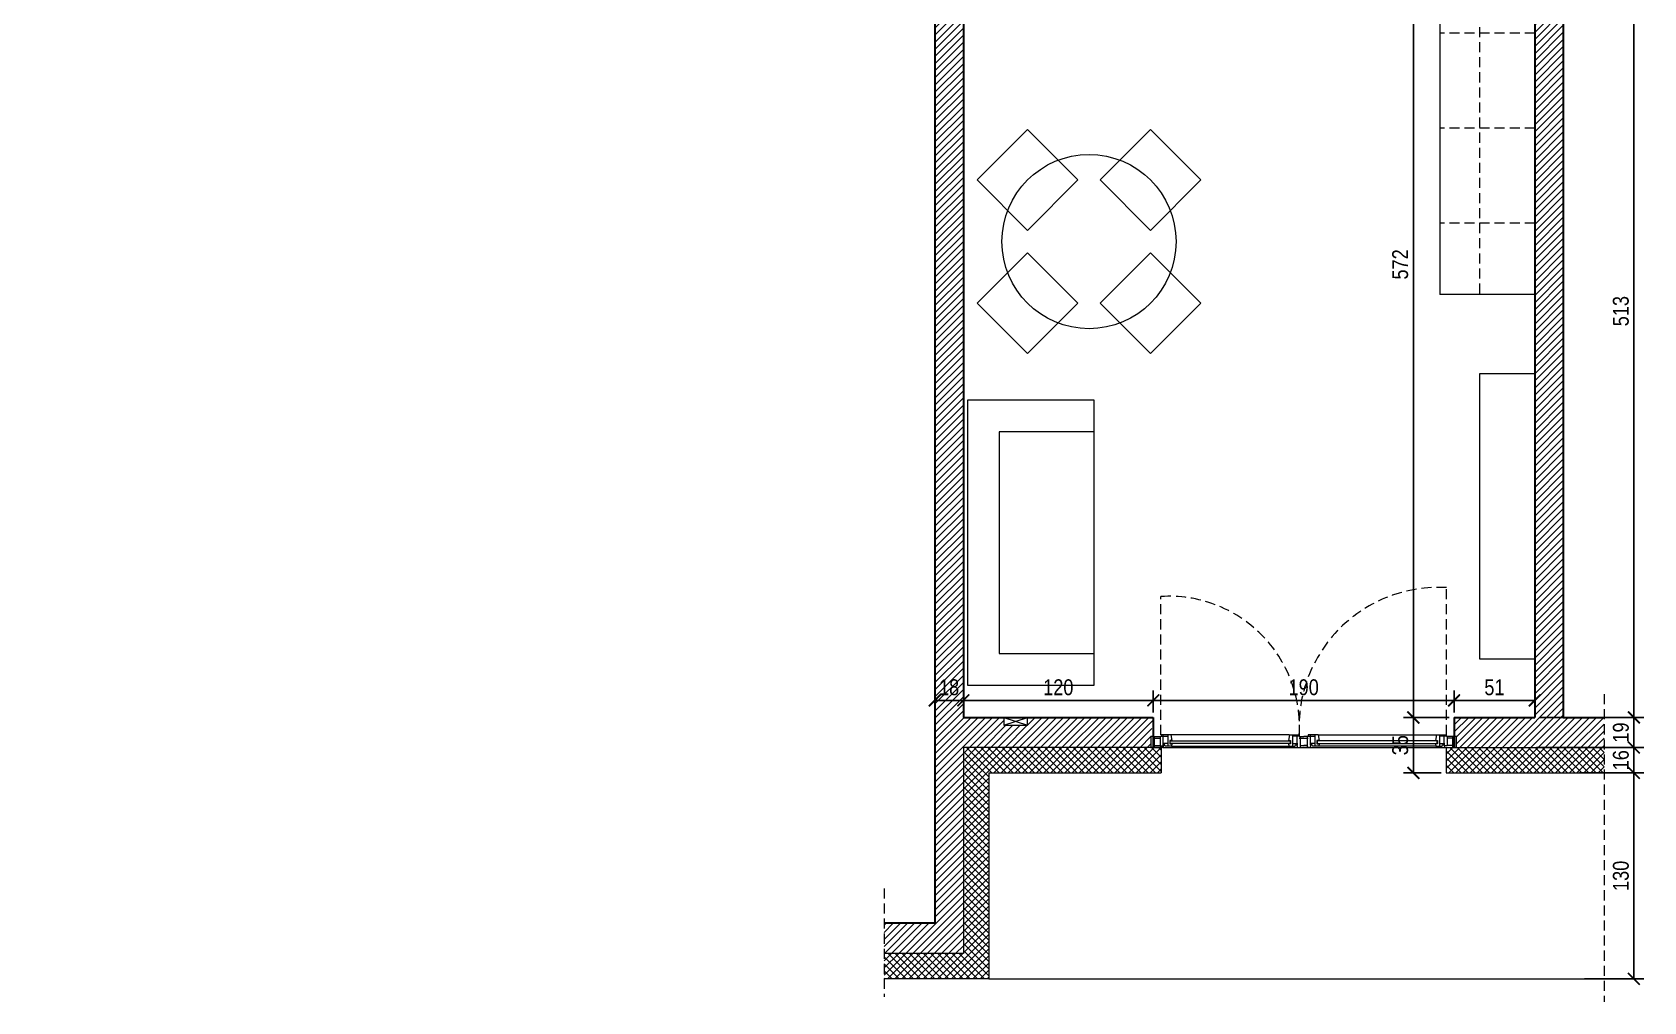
# Model space of a CAD drawing. Header units: centimetres. Extents: x 41 to 1078, y 280 to 1754.
# Drawn here: x 60 to 1078, y 280 to 892 of the extents above; entities that cross this region are included whole.
import ezdxf

# ---------------------------------------------------------------- set-up
doc = ezdxf.new("R2010")
doc.units = ezdxf.units.CM
doc.header["$LTSCALE"] = 5
doc.header["$PDMODE"] = 2
doc.header["$PDSIZE"] = 1
doc.linetypes.add('DASHED', pattern=[19.05, 12.7, -6.35])
doc.linetypes.add('DASHED2', pattern=[9.525, 6.35, -3.175])
doc.layers.add('_HATCH', color=251, linetype='Continuous')
for name, color, linetype, lineweight in [('A_OKNA', 4, 'Continuous', 5), ('A_PRZEKROJOWA 01', 50, 'Continuous', 30), ('A_PRZEKROJOWA 02', 30, 'Continuous', 20), ('A_PRZERYWANA 01', 7, 'DASHED', 0), ('A_PRZERYWANA 02', 251, 'DASHED', 0), ('A_WIDOKOWA 01', 11, 'Continuous', 5), ('A_WIDOKOWA 02', 31, 'Continuous', 5), ('A_WYMIAROWANIE', 8, 'Continuous', 0), ('A_WYPOSAZENIE', 3, 'Continuous', 5)]:
    doc.layers.add(name, color=color, linetype=linetype, lineweight=lineweight)
doc.styles.get("Standard").update_dxf_attribs({"font": 'ARIALN.TTF'})
doc.dimstyles.new('1_50', dxfattribs={"dimscale": 5, "dimtxt": 2, "dimasz": 1.5, "dimexe": 1.25, "dimexo": 0.625, "dimtad": 1, "dimdec": 1, "dimtxsty": 'Standard', "dimblk": 'ARCHTICK', "dimcen": 2.5, "dimadec": 1, "dimazin": 0, "dimtfac": 1, "dimtdec": 1, "dimtmove": 0, "dimatfit": 3, "dimfxl": 1, "dimarcsym": 0})

# ---------------------------------------------------------------- blocks, each defined once
blk = doc.blocks.new('stolarka_pcv_skrzydlo')
for points in [[(7.9, 12.8), (4.4, 13.5), (4.4, 12.1), (2.4, 12.1), (2.4, 13.5), (0.9, 13.2), (0.9, 9.2), (1.6, 9), (1.6, 7.5)], [(7.9, 10.8), (0.9, 10.8)], [(2.5, 10.8), (2.5, 7.5)], [(7.2, 6.6), (7.2, 10.8)], [(7.9, 12.8), (7.9, 6.6)], [(1.6, 7.9), (7.9, 7.9), (7.9, 7.9), (7.9, 7.9)], [(7.9, 6.6), (7.2, 6.6)]]:
    blk.add_lwpolyline(points)
blk = doc.blocks.new('stolarka_pcv_rama_gora')
for points in [[(-8.05, 1.2), (-7.75, 0), (-1.75, 0)], [(-6.05, 7), (-6.05, 0.95), (-7.9875, 0.95)], [(-1.75, 7), (-6.55, 7)], [(-1.75, 5.8), (-6.05, 5.8)], [(-1.75, 1.2), (-6.05, 1.2)], [(-2.45, 0), (-2.45, 7)]]:
    blk.add_lwpolyline(points)
blk = doc.blocks.new('stolarka_pcv_slupek')
for points in [[(-2.8, 0), (0, 0)], [(-2.3, 0), (-2.3, -7)], [(2.8, 0), (0, 0)], [(2.3, 0), (2.3, -7)], [(-4.3, -5.7), (-4, -7), (0, -7), (0, -7), (0, -7)], [(-2.8, -1.2), (2.8, -1.2)], [(-2.3, -5.8), (0, -5.8)], [(4.3, -5.7), (4, -7), (0, -7), (0, -7), (0, -7)], [(2.3, -5.8), (0, -5.8)]]:
    blk.add_lwpolyline(points)
blk = doc.blocks.new('drzwi balkonowe')
blk.add_line((2.4, 0), (4, 0))
at = {"linetype": 'DASHED', "lineweight": 0, "ltscale": 0.1}
for points in [[(6.3, 7.9), (6.3, 95.3, -0.450791), (93.7, 7.9, -369470698.096159)], [(186.7, 7.9), (186.7, 100.9, 0.44859), (93.7, 7.9, 0.919643)]]:
    blk.add_lwpolyline(points, format="xyb", dxfattribs=at)
for points in [[(0, 0), (1.5, 0), (1.5, 7), (0, 7)], [(12.1, 4.2), (87.9, 4.2), (87.9, 2.6), (12.1, 2.6)], [(180.9, 4.2), (105.1, 4.2), (105.1, 2.6), (180.9, 2.6)], [(191.5, 0), (193, 0), (193, 7), (191.5, 7)]]:
    blk.add_lwpolyline(points, close=True)
for points in [[(7.5, 0), (185.5, 0)], [(87.4, 7.9), (12.6, 7.9)], [(13, 0.9), (87, 0.9)], [(13, 0.9), (87, 0.9)], [(105.6, 7.9), (180.4, 7.9)], [(180, 0.9), (106, 0.9)]]:
    blk.add_lwpolyline(points)
at = {"xscale": -1}
for name, p, rotation in [('stolarka_pcv_rama_gora', (-0.2, 0), 1.78941341744121e-06), ('stolarka_pcv_skrzydlo', (-0.2, 0), 270.0000017894134), ('stolarka_pcv_skrzydlo', (92.8, 0), 269.9999978562913)]:
    blk.add_blockref(name, p, dxfattribs=dict(at, rotation=rotation))
for name, p, rotation in [('stolarka_pcv_skrzydlo', (100.3, 0), 89.99999785629129), ('stolarka_pcv_slupek', (96.5, 7), 359.9999978563435), ('stolarka_pcv_skrzydlo', (193.2, 0), 90.0000000066985), ('stolarka_pcv_rama_gora', (193.2, 0), 6.698502603536494e-09)]:
    blk.add_blockref(name, p, dxfattribs=dict(rotation=rotation))
blk = doc.blocks.new('_ArchTick')
at = {"color": 0, "linetype": 'ByBlock', "const_width": 0.15}
blk.add_lwpolyline([(-0.5, -0.5), (0.5, 0.5)], dxfattribs=at)
blk = doc.blocks.new('*D49')
at = {"layer": 'A_WYMIAROWANIE', "color": 0, "lineweight": -2, "transparency": 16777216}
for p, q in [((1012.2, 459.9), (1077.9, 459.9)), ((1071.7, 440.9), (1071.7, 459.9)), ((1010.2, 440.9), (1077.9, 440.9))]:
    blk.add_line(p, q, dxfattribs=at)
at = {"layer": 'DEFPOINTS', "color": 0, "transparency": 16777216}
for p in [(1009.1, 459.9), (1071.7, 459.9), (1007.1, 440.9)]:
    blk.add_point(p, dxfattribs=at)
at = {"layer": 'A_WYMIAROWANIE', "color": 0, "lineweight": -2, "transparency": 16777216, "xscale": 7.5, "yscale": 7.5, "zscale": 7.5}
for p, rotation in [((1071.7, 459.9), 90), ((1071.7, 440.9), 270)]:
    blk.add_blockref('_ArchTick', p, dxfattribs=dict(at, rotation=rotation))
at = {"layer": 'A_WYMIAROWANIE', "color": 0, "transparency": 16777216, "insert": (1063.5, 450.4), "char_height": 10, "attachment_point": 5, "rotation": 90}
blk.add_mtext('19', dxfattribs=at)
blk = doc.blocks.new('*D50')
at = {"layer": 'A_WYMIAROWANIE', "color": 0, "lineweight": -2, "transparency": 16777216}
for p, q in [((1012.2, 972.9), (1077.9, 972.9)), ((1071.7, 459.9), (1071.7, 972.9)), ((1012.2, 459.9), (1077.9, 459.9))]:
    blk.add_line(p, q, dxfattribs=at)
at = {"layer": 'DEFPOINTS', "color": 0, "transparency": 16777216}
for p in [(1009.1, 972.9), (1071.7, 972.9), (1009.1, 459.9)]:
    blk.add_point(p, dxfattribs=at)
at = {"layer": 'A_WYMIAROWANIE', "color": 0, "lineweight": -2, "transparency": 16777216, "xscale": 7.5, "yscale": 7.5, "zscale": 7.5}
for p, rotation in [((1071.7, 972.9), 90), ((1071.7, 459.9), 270)]:
    blk.add_blockref('_ArchTick', p, dxfattribs=dict(at, rotation=rotation))
at = {"layer": 'A_WYMIAROWANIE', "color": 0, "transparency": 16777216, "insert": (1063.5, 716.4), "char_height": 10, "attachment_point": 5, "rotation": 90}
blk.add_mtext('513', dxfattribs=at)
blk = doc.blocks.new('*D82')
at = {"layer": 'A_WYMIAROWANIE', "color": 0, "lineweight": -2, "transparency": 16777216}
for p, q in [((951, 1031.9), (926.1, 1031.9)), ((932.4, 1031.9), (932.4, 459.9)), ((955, 459.9), (926.1, 459.9))]:
    blk.add_line(p, q, dxfattribs=at)
at = {"layer": 'DEFPOINTS', "color": 0, "transparency": 16777216}
for p in [(954.1, 1031.9), (932.4, 459.9), (958.1, 459.9)]:
    blk.add_point(p, dxfattribs=at)
at = {"layer": 'A_WYMIAROWANIE', "color": 0, "lineweight": -2, "transparency": 16777216, "xscale": 7.5, "yscale": 7.5, "zscale": 7.5}
for p, rotation in [((932.4, 1031.9), 90), ((932.4, 459.9), 270)]:
    blk.add_blockref('_ArchTick', p, dxfattribs=dict(at, rotation=rotation))
at = {"layer": 'A_WYMIAROWANIE', "color": 0, "transparency": 16777216, "insert": (924.1, 745.9), "char_height": 10, "attachment_point": 5, "rotation": 90}
blk.add_mtext('572', dxfattribs=at)
blk = doc.blocks.new('*D83')
at = {"layer": 'A_WYMIAROWANIE', "color": 0, "lineweight": -2, "transparency": 16777216}
for p, q in [((955, 459.9), (926.1, 459.9)), ((932.4, 459.9), (932.4, 424.9)), ((950, 424.9), (926.1, 424.9))]:
    blk.add_line(p, q, dxfattribs=at)
at = {"layer": 'DEFPOINTS', "color": 0, "transparency": 16777216}
for p in [(958.1, 459.9), (932.4, 424.9), (953.1, 424.9)]:
    blk.add_point(p, dxfattribs=at)
at = {"layer": 'A_WYMIAROWANIE', "color": 0, "lineweight": -2, "transparency": 16777216, "xscale": 7.5, "yscale": 7.5, "zscale": 7.5}
for p, rotation in [((932.4, 459.9), 90), ((932.4, 424.9), 270)]:
    blk.add_blockref('_ArchTick', p, dxfattribs=dict(at, rotation=rotation))
at = {"layer": 'A_WYMIAROWANIE', "color": 0, "transparency": 16777216, "insert": (924.1, 442.4), "char_height": 10, "attachment_point": 5, "rotation": 90}
blk.add_mtext('35', dxfattribs=at)
blk = doc.blocks.new('*D89')
at = {"layer": 'A_WYMIAROWANIE', "color": 0, "lineweight": -2, "transparency": 16777216}
for p, q in [((1010.2, 440.9), (1077.9, 440.9)), ((1071.7, 440.9), (1071.7, 424.9)), ((1037.3, 424.9), (1077.9, 424.9))]:
    blk.add_line(p, q, dxfattribs=at)
at = {"layer": 'DEFPOINTS', "color": 0, "transparency": 16777216}
for p in [(1007.1, 440.9), (1034.2, 424.9), (1071.7, 424.9)]:
    blk.add_point(p, dxfattribs=at)
at = {"layer": 'A_WYMIAROWANIE', "color": 0, "lineweight": -2, "transparency": 16777216, "xscale": 7.5, "yscale": 7.5, "zscale": 7.5}
for p, rotation in [((1071.7, 440.9), 90), ((1071.7, 424.9), 270)]:
    blk.add_blockref('_ArchTick', p, dxfattribs=dict(at, rotation=rotation))
at = {"layer": 'A_WYMIAROWANIE', "color": 0, "transparency": 16777216, "insert": (1063.5, 432.9), "char_height": 10, "attachment_point": 5, "rotation": 90}
blk.add_mtext('16', dxfattribs=at)
blk = doc.blocks.new('*D90')
at = {"layer": 'A_WYMIAROWANIE', "color": 0, "lineweight": -2, "transparency": 16777216}
for p, q in [((1037.3, 424.9), (1077.9, 424.9)), ((1071.7, 424.9), (1071.7, 294.9)), ((1040.6, 294.9), (1077.9, 294.9))]:
    blk.add_line(p, q, dxfattribs=at)
at = {"layer": 'DEFPOINTS', "color": 0, "transparency": 16777216}
for p in [(1034.2, 424.9), (1037.5, 294.9), (1071.7, 294.9)]:
    blk.add_point(p, dxfattribs=at)
at = {"layer": 'A_WYMIAROWANIE', "color": 0, "lineweight": -2, "transparency": 16777216, "xscale": 7.5, "yscale": 7.5, "zscale": 7.5}
for p, rotation in [((1071.7, 424.9), 90), ((1071.7, 294.9), 270)]:
    blk.add_blockref('_ArchTick', p, dxfattribs=dict(at, rotation=rotation))
at = {"layer": 'A_WYMIAROWANIE', "color": 0, "transparency": 16777216, "insert": (1063.5, 359.9), "char_height": 10, "attachment_point": 5, "rotation": 90}
blk.add_mtext('130', dxfattribs=at)
blk = doc.blocks.new('*D91')
at = {"layer": 'A_WYMIAROWANIE', "color": 0, "lineweight": -2, "transparency": 16777216}
for p, q in [((630.1, 463.1), (630.1, 476.9)), ((630.1, 470.7), (648.1, 470.7)), ((648.1, 463.1), (648.1, 476.9))]:
    blk.add_line(p, q, dxfattribs=at)
at = {"layer": 'DEFPOINTS', "color": 0, "transparency": 16777216}
for p in [(648.1, 470.7), (630.1, 459.9), (648.1, 459.9)]:
    blk.add_point(p, dxfattribs=at)
at = {"layer": 'A_WYMIAROWANIE', "color": 0, "lineweight": -2, "transparency": 16777216, "xscale": 7.5, "yscale": 7.5, "zscale": 7.5, "rotation": 180}
blk.add_blockref('_ArchTick', (630.1, 470.7), dxfattribs=at)
at = {"layer": 'A_WYMIAROWANIE', "color": 0, "lineweight": -2, "transparency": 16777216, "xscale": 7.5, "yscale": 7.5, "zscale": 7.5}
blk.add_blockref('_ArchTick', (648.1, 470.7), dxfattribs=at)
at = {"layer": 'A_WYMIAROWANIE', "color": 0, "transparency": 16777216, "insert": (639.1, 478.9), "char_height": 10, "attachment_point": 5}
blk.add_mtext('18', dxfattribs=at)
blk = doc.blocks.new('*D92')
at = {"layer": 'A_WYMIAROWANIE', "color": 0, "lineweight": -2, "transparency": 16777216}
for p, q in [((648.1, 463.1), (648.1, 476.9)), ((648.1, 470.7), (768.1, 470.7)), ((768.1, 463.1), (768.1, 476.9))]:
    blk.add_line(p, q, dxfattribs=at)
at = {"layer": 'DEFPOINTS', "color": 0, "transparency": 16777216}
for p in [(768.1, 470.7), (648.1, 459.9), (768.1, 459.9)]:
    blk.add_point(p, dxfattribs=at)
at = {"layer": 'A_WYMIAROWANIE', "color": 0, "lineweight": -2, "transparency": 16777216, "xscale": 7.5, "yscale": 7.5, "zscale": 7.5, "rotation": 180}
blk.add_blockref('_ArchTick', (648.1, 470.7), dxfattribs=at)
at = {"layer": 'A_WYMIAROWANIE', "color": 0, "lineweight": -2, "transparency": 16777216, "xscale": 7.5, "yscale": 7.5, "zscale": 7.5}
blk.add_blockref('_ArchTick', (768.1, 470.7), dxfattribs=at)
at = {"layer": 'A_WYMIAROWANIE', "color": 0, "transparency": 16777216, "insert": (708.1, 478.9), "char_height": 10, "attachment_point": 5}
blk.add_mtext('120', dxfattribs=at)
blk = doc.blocks.new('*D93')
at = {"layer": 'A_WYMIAROWANIE', "color": 0, "lineweight": -2, "transparency": 16777216}
for p, q in [((768.1, 463.1), (768.1, 476.9)), ((768.1, 470.7), (958.1, 470.7)), ((958.1, 463.1), (958.1, 476.9))]:
    blk.add_line(p, q, dxfattribs=at)
at = {"layer": 'DEFPOINTS', "color": 0, "transparency": 16777216}
for p in [(958.1, 470.7), (768.1, 459.9), (958.1, 459.9)]:
    blk.add_point(p, dxfattribs=at)
at = {"layer": 'A_WYMIAROWANIE', "color": 0, "lineweight": -2, "transparency": 16777216, "xscale": 7.5, "yscale": 7.5, "zscale": 7.5, "rotation": 180}
blk.add_blockref('_ArchTick', (768.1, 470.7), dxfattribs=at)
at = {"layer": 'A_WYMIAROWANIE', "color": 0, "lineweight": -2, "transparency": 16777216, "xscale": 7.5, "yscale": 7.5, "zscale": 7.5}
blk.add_blockref('_ArchTick', (958.1, 470.7), dxfattribs=at)
at = {"layer": 'A_WYMIAROWANIE', "color": 0, "transparency": 16777216, "insert": (863.1, 478.9), "char_height": 10, "attachment_point": 5}
blk.add_mtext('190', dxfattribs=at)
blk = doc.blocks.new('*D94')
at = {"layer": 'A_WYMIAROWANIE', "color": 0, "lineweight": -2, "transparency": 16777216}
for p, q in [((958.1, 463.1), (958.1, 476.9)), ((958.1, 470.7), (1009.1, 470.7)), ((1009.1, 463.1), (1009.1, 476.9))]:
    blk.add_line(p, q, dxfattribs=at)
at = {"layer": 'DEFPOINTS', "color": 0, "transparency": 16777216}
for p in [(1009.1, 470.7), (958.1, 459.9), (1009.1, 459.9)]:
    blk.add_point(p, dxfattribs=at)
at = {"layer": 'A_WYMIAROWANIE', "color": 0, "lineweight": -2, "transparency": 16777216, "xscale": 7.5, "yscale": 7.5, "zscale": 7.5, "rotation": 180}
blk.add_blockref('_ArchTick', (958.1, 470.7), dxfattribs=at)
at = {"layer": 'A_WYMIAROWANIE', "color": 0, "lineweight": -2, "transparency": 16777216, "xscale": 7.5, "yscale": 7.5, "zscale": 7.5}
blk.add_blockref('_ArchTick', (1009.1, 470.7), dxfattribs=at)
at = {"layer": 'A_WYMIAROWANIE', "color": 0, "transparency": 16777216, "insert": (983.6, 478.9), "char_height": 10, "attachment_point": 5}
blk.add_mtext('51', dxfattribs=at)

msp = doc.modelspace()

# ---------------------------------------------------------------- hatches: boundary and pattern name
at = {"layer": '_HATCH'}
h = msp.add_hatch(dxfattribs=at)
h.set_pattern_fill('ANSI31', color=256)
h.paths.add_polyline_path([(1027.11, 1663.95), (1052.93, 1663.95), (1052.93, 1682.95), (937.61, 1682.95), (937.61, 1675.95), (936.11, 1663.95), (1009.11, 1663.95), (1009.11, 459.95), (958.11, 459.95), (958.11, 447.95), (959.61, 447.95), (959.61, 440.95), (1052.93, 440.95), (1052.93, 459.95), (1027.11, 459.95)])
h = msp.add_hatch(dxfattribs=at)
h.set_pattern_fill('ANSI31', color=256)
h.paths.add_polyline_path([(648.11, 1031.95), (652.11, 1031.95), (652.11, 1039.95), (649.31, 1039.95), (105.11, 1039.95), (105.11, 1046.65), (105.11, 1046.65), (105.11, 1049.95), (80.11, 1049.95), (80.11, 1039.95), (59.9, 1039.95), (59.9, 1021.95), (630.11, 1021.95), (630.11, 329.95), (598.11, 329.95), (598.11, 310.95), (648.11, 310.95), (648.11, 440.95), (766.61, 440.95), (766.61, 447.95), (768.11, 459.95), (688.61, 459.95), (688.61, 454.95), (673.61, 454.95), (673.61, 459.95), (648.11, 459.95), (648.11, 945.34), (647.11, 945.34), (647.11, 957.94)])
h = msp.add_hatch(dxfattribs=at)
h.set_pattern_fill('ANSI37', color=256)
h.paths.add_polyline_path([(773.11, 440.95), (768.11, 440.95), (766.61, 440.95), (648.11, 440.95), (648.11, 310.95), (598.11, 310.95), (598.11, 294.95), (664.11, 294.95), (664.11, 424.95), (773.11, 424.95)])
h.paths.add_polyline_path([(1052.93, 440.95), (959.61, 440.95), (959.61, 440.95), (958.11, 440.95), (953.11, 440.95), (953.11, 424.95), (1052.93, 424.95)])

# ---------------------------------------------------------------- linework, layer by layer
at = {"layer": 'A_PRZEKROJOWA 01'}
msp.add_line((648.11, 1031.95), (648.11, 459.95), dxfattribs=at)
for points in [[(1009.11, 1663.95), (1009.11, 459.95)], [(1027.11, 1663.95), (1027.11, 459.95)], [(630.11, 1021.95), (630.11, 329.95), (598.11, 329.95)], [(648.11, 459.95), (768.11, 459.95)], [(768.11, 459.95), (768.11, 440.95)], [(958.11, 459.95), (958.11, 440.95)], [(958.11, 459.95), (1009.11, 459.95)], [(1027.11, 459.95), (1052.93, 459.95)]]:
    msp.add_lwpolyline(points, dxfattribs=at)
at = {"layer": 'A_PRZEKROJOWA 02'}
for points in [[(648.11, 440.95), (648.11, 310.95), (598.11, 310.95)], [(768.11, 440.95), (648.11, 440.95)], [(768.11, 440.95), (773.11, 440.95)], [(773.11, 440.95), (773.11, 424.95)], [(953.11, 440.95), (953.11, 424.95)], [(953.11, 440.95), (958.11, 440.95)], [(958.11, 440.95), (1052.93, 440.95)], [(664.11, 424.95), (664.11, 294.95), (598.11, 294.95)], [(664.11, 424.95), (773.11, 424.95)], [(953.11, 424.95), (1052.93, 424.95)]]:
    msp.add_lwpolyline(points, dxfattribs=at)
at = {"layer": 'A_PRZERYWANA 01', "ltscale": 0.1}
for points in [[(1052.93, 474.63), (1052.93, 280.44)], [(598.11, 352.03), (598.11, 283.45)]]:
    msp.add_lwpolyline(points, dxfattribs=at)
at = {"layer": 'A_PRZERYWANA 02', "ltscale": 0.1}
for points in [[(974.11, 971.95), (974.11, 726.95)], [(1009.11, 891.95), (949.11, 891.95)], [(1009.11, 831.95), (949.11, 831.95)], [(1009.11, 771.95), (949.11, 771.95)]]:
    msp.add_lwpolyline(points, dxfattribs=at)
at = {"layer": 'A_WIDOKOWA 01'}
msp.add_lwpolyline([(664.11, 294.95), (1052.93, 294.95)], dxfattribs=at)
at = {"layer": 'A_WIDOKOWA 02', "linetype": 'DASHED2'}
msp.add_lwpolyline([(688.61, 454.95), (688.61, 459.95), (673.61, 459.95), (673.61, 454.95)], close=True, dxfattribs=at)
at = {"layer": 'A_WIDOKOWA 02'}
for points in [[(673.61, 459.95), (688.61, 454.95)], [(673.61, 454.95), (688.61, 459.95)]]:
    msp.add_lwpolyline(points, dxfattribs=at)
at = {"layer": 'A_WYPOSAZENIE'}
for points in [[(949.11, 971.95), (949.11, 726.95)], [(1009.11, 726.95), (949.11, 726.95)], [(730.67, 640.22), (670.67, 640.22), (670.67, 500.22), (730.67, 500.22)]]:
    msp.add_lwpolyline(points, dxfattribs=at)
for points in [[(656.79, 799.19), (688.61, 767.37), (720.43, 799.19), (688.61, 831.01)], [(798.21, 799.19), (766.39, 767.37), (734.57, 799.19), (766.39, 831.01)], [(688.61, 689.58), (720.43, 721.4), (688.61, 753.22), (656.79, 721.4)], [(766.39, 689.58), (734.57, 721.4), (766.39, 753.22), (798.21, 721.4)], [(1009.11, 676.86), (974.11, 676.86), (974.11, 496.86), (1009.11, 496.86)], [(650.67, 480.22), (730.67, 480.22), (730.67, 660.22), (650.67, 660.22)]]:
    msp.add_lwpolyline(points, close=True, dxfattribs=at)
msp.add_circle((727.5, 760.3), 55, dxfattribs=at)

# ---------------------------------------------------------------- block references
at = {"layer": 'A_OKNA', "linetype": 'DASHED2'}
msp.add_blockref('drzwi balkonowe', (766.61, 440.95), dxfattribs=at)

# ---------------------------------------------------------------- dimensions: what is measured, and where the dimension line sits
at = {"layer": 'A_WYMIAROWANIE'}
for base, p1, p2, picture, middle in [((932.38, 459.95), (954.11, 1031.95), (958.11, 459.95), '*D82', (924.15, 745.95)), ((1071.7, 972.95), (1009.11, 459.95), (1009.11, 972.95), '*D50', (1063.47, 716.45)), ((932.38, 424.95), (958.11, 459.95), (953.11, 424.95), '*D83', (924.15, 442.45)), ((1071.7, 294.95), (1034.16, 424.95), (1037.5, 294.95), '*D90', (1063.47, 359.95))]:
    dim = msp.add_linear_dim(base=base, p1=p1, p2=p2, angle=90, dimstyle='1_50', override={"dimtmove": 1}, dxfattribs=at)
    dim.commit()
    dim.dimension.update_dxf_attribs({"geometry": picture, "text_midpoint": middle})
dim = msp.add_linear_dim(base=(648.11, 470.66), p1=(630.11, 459.95), p2=(648.11, 459.95), dimstyle='1_50', dxfattribs=at)
dim.commit()
dim.dimension.update_dxf_attribs({"geometry": '*D91', "text_midpoint": (639.11, 478.89)})
for base, p1, p2, picture, middle in [((768.11, 470.66), (648.11, 459.95), (768.11, 459.95), '*D92', (708.11, 478.89)), ((958.11, 470.66), (768.11, 459.95), (958.11, 459.95), '*D93', (863.11, 478.89)), ((1009.11, 470.66), (958.11, 459.95), (1009.11, 459.95), '*D94', (983.61, 478.89))]:
    dim = msp.add_linear_dim(base=base, p1=p1, p2=p2, dimstyle='1_50', override={"dimtmove": 1}, dxfattribs=at)
    dim.commit()
    dim.dimension.update_dxf_attribs({"geometry": picture, "text_midpoint": middle})
dim = msp.add_linear_dim(base=(1071.7, 459.95), p1=(1007.06, 440.95), p2=(1009.11, 459.95), angle=90, dimstyle='1_50', dxfattribs=at)
dim.commit()
dim.dimension.update_dxf_attribs({"geometry": '*D49', "text_midpoint": (1063.47, 450.45)})
dim = msp.add_linear_dim(base=(1071.7, 424.95), p1=(1007.06, 440.95), p2=(1034.16, 424.95), angle=90, dimstyle='1_50', override={"dimtmove": 1}, dxfattribs=at)
dim.commit()
dim.dimension.update_dxf_attribs({"geometry": '*D89', "text_midpoint": (1071.7, 432.95), "dimtype": 160})

doc.saveas('drawing.dxf')
